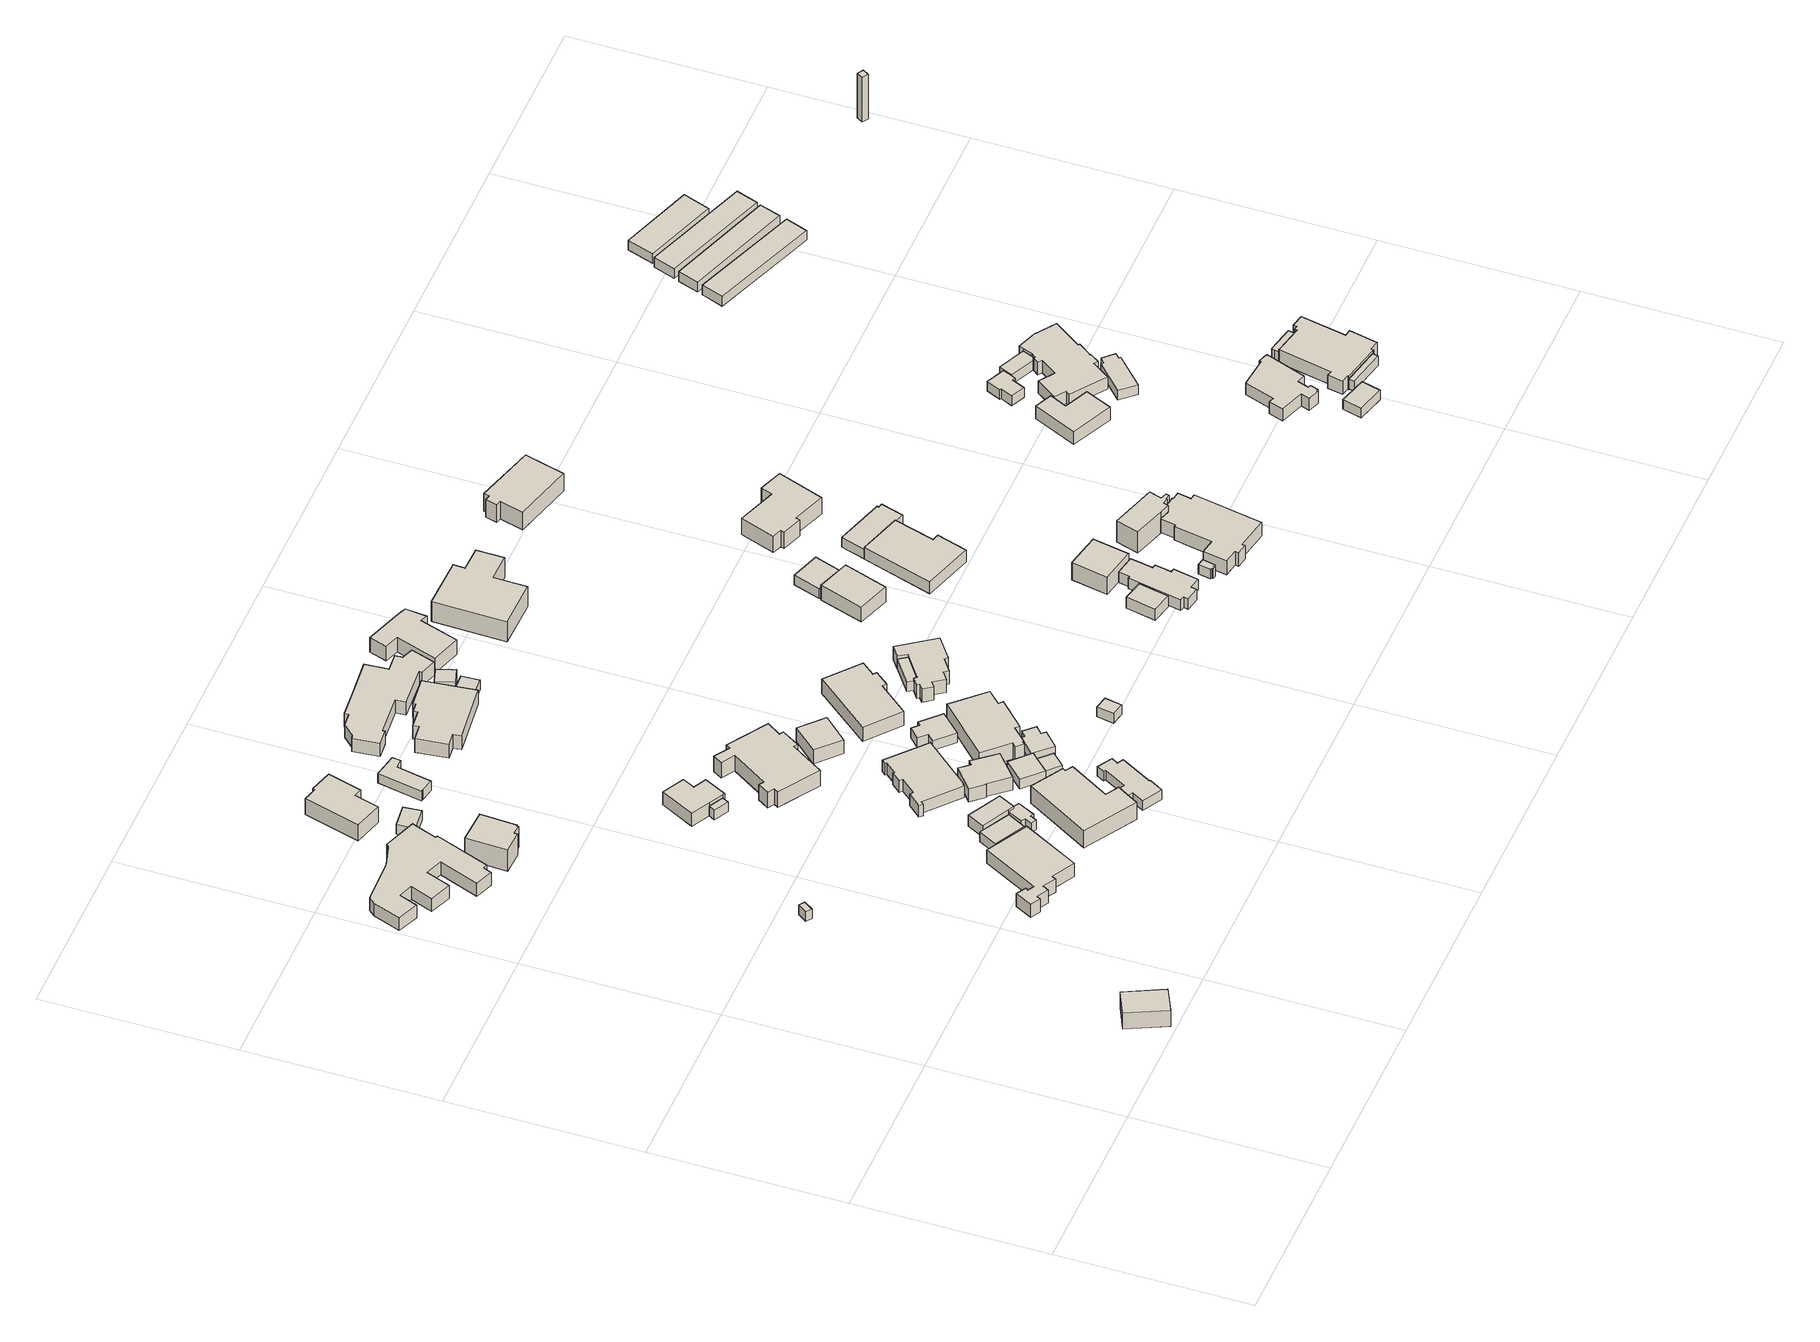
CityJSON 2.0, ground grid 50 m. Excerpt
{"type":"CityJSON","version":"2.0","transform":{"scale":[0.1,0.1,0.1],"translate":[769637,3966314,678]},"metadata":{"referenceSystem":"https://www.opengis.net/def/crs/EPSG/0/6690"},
"CityObjects":{
"building1":{"type":"Building","attributes":{"class":"3001","usage":"411","measuredHeight":6.1,"BuildingDetails.prefecture":"20","BuildingDetails.city":"20209","BuildingDetails.surveyYear":2018},"geometry":[{"type":"Solid","lod":"1","boundaries":[[[[0,1,2,3]],[[2,4,5,3]],[[1,6,4,2]],[[0,7,6,1]],[[3,5,7,0]],[[4,6,7,5]]]]}]},
"building2":{"type":"Building","attributes":{"class":"3001","usage":"451","measuredHeight":2.2,"BuildingDetails.prefecture":"20","BuildingDetails.city":"20209","BuildingDetails.surveyYear":2018},"geometry":[{"type":"Solid","lod":"1","boundaries":[[[[8,9,10,11]],[[10,12,13,11]],[[9,14,12,10]],[[8,15,14,9]],[[11,13,15,8]],[[12,14,15,13]]]]}]},
"building3":{"type":"Building","attributes":{"class":"3001","usage":"411","measuredHeight":6.4,"BuildingDetails.prefecture":"20","BuildingDetails.city":"20209","BuildingDetails.surveyYear":2018},"geometry":[{"type":"Solid","lod":"1","boundaries":[[[[16,17,18,19,20,21,22,23,24,25,26,27,28,29,30,31,32,33,34,35,36,37]],[[36,38,39,37]],[[35,40,38,36]],[[34,41,40,35]],[[33,42,41,34]],[[32,43,42,33]],[[31,44,43,32]],[[30,45,44,31]],[[29,46,45,30]],[[28,47,46,29]],[[27,48,47,28]],[[26,49,48,27]],[[25,50,49,26]],[[24,51,50,25]],[[23,52,51,24]],[[22,53,52,23]],[[21,54,53,22]],[[20,55,54,21]],[[19,56,55,20]],[[18,57,56,19]],[[17,58,57,18]],[[16,59,58,17]],[[37,39,59,16]],[[38,40,41,42,43,44,45,46,47,48,49,50,51,52,53,54,55,56,57,58,59,39]]]]}]},
"building4":{"type":"Building","attributes":{"class":"3001","usage":"411","measuredHeight":4.9,"BuildingDetails.prefecture":"20","BuildingDetails.city":"20209","BuildingDetails.surveyYear":2018},"geometry":[{"type":"Solid","lod":"1","boundaries":[[[[60,61,62,63,64,65,66,67,68,69,70,71,72,73]],[[72,74,75,73]],[[71,76,74,72]],[[70,77,76,71]],[[69,78,77,70]],[[68,79,78,69]],[[67,80,79,68]],[[66,81,80,67]],[[65,82,81,66]],[[64,83,82,65]],[[63,84,83,64]],[[62,85,84,63]],[[61,86,85,62]],[[60,87,86,61]],[[73,75,87,60]],[[74,76,77,78,79,80,81,82,83,84,85,86,87,75]]]]}]},
"building5":{"type":"Building","attributes":{"class":"3001","measuredHeight":7.7,"BuildingDetails.prefecture":"20","BuildingDetails.city":"20209","BuildingDetails.surveyYear":2018},"geometry":[{"type":"Solid","lod":"1","boundaries":[[[[88,89,90,91,92,93,94,95]],[[94,96,97,95]],[[93,98,96,94]],[[92,99,98,93]],[[91,100,99,92]],[[90,101,100,91]],[[89,102,101,90]],[[88,103,102,89]],[[95,97,103,88]],[[96,98,99,100,101,102,103,97]]]]}]},
"building6":{"type":"Building","attributes":{"class":"3001","usage":"411","measuredHeight":3.4,"BuildingDetails.prefecture":"20","BuildingDetails.city":"20209","BuildingDetails.surveyYear":2018},"geometry":[{"type":"Solid","lod":"1","boundaries":[[[[104,105,106,107,108,109]],[[108,110,111,109]],[[107,112,110,108]],[[106,113,112,107]],[[105,114,113,106]],[[104,115,114,105]],[[109,111,115,104]],[[110,112,113,114,115,111]]]]}]},
"building7":{"type":"Building","attributes":{"class":"3001","usage":"411","measuredHeight":6.9,"BuildingDetails.prefecture":"20","BuildingDetails.city":"20209","BuildingDetails.surveyYear":2018},"geometry":[{"type":"Solid","lod":"1","boundaries":[[[[116,117,118,119,120,121,122,123]],[[122,124,125,123]],[[121,126,124,122]],[[120,127,126,121]],[[119,128,127,120]],[[118,129,128,119]],[[117,130,129,118]],[[116,131,130,117]],[[123,125,131,116]],[[124,126,127,128,129,130,131,125]]]]}]},
"building8":{"type":"Building","attributes":{"class":"3001","usage":"411","measuredHeight":2.9,"BuildingDetails.prefecture":"20","BuildingDetails.city":"20209","BuildingDetails.surveyYear":2018},"geometry":[{"type":"Solid","lod":"1","boundaries":[[[[132,133,134,135]],[[134,136,137,135]],[[133,138,136,134]],[[132,139,138,133]],[[135,137,139,132]],[[136,138,139,137]]]]}]},
"building9":{"type":"Building","attributes":{"class":"3003","usage":"411","measuredHeight":3.4,"BuildingDetails.prefecture":"20","BuildingDetails.city":"20209","BuildingDetails.surveyYear":2018},"geometry":[{"type":"Solid","lod":"1","boundaries":[[[[140,141,142,143]],[[142,144,145,143]],[[141,146,144,142]],[[140,147,146,141]],[[143,145,147,140]],[[144,146,147,145]]]]}]},
"building10":{"type":"Building","attributes":{"class":"3001","usage":"411","measuredHeight":3.6,"BuildingDetails.prefecture":"20","BuildingDetails.city":"20209","BuildingDetails.surveyYear":2018},"geometry":[{"type":"Solid","lod":"1","boundaries":[[[[148,149,150,151,152,153]],[[152,154,155,153]],[[151,156,154,152]],[[150,157,156,151]],[[149,158,157,150]],[[148,159,158,149]],[[153,155,159,148]],[[154,156,157,158,159,155]]]]}]},
"building11":{"type":"Building","attributes":{"class":"3001","usage":"411","measuredHeight":2.7,"BuildingDetails.prefecture":"20","BuildingDetails.city":"20209","BuildingDetails.surveyYear":2018},"geometry":[{"type":"Solid","lod":"1","boundaries":[[[[160,161,162,163,164,165,166,149,148,153]],[[148,167,168,153]],[[149,169,167,148]],[[166,170,169,149]],[[165,171,170,166]],[[164,172,171,165]],[[163,173,172,164]],[[162,174,173,163]],[[161,175,174,162]],[[160,176,175,161]],[[153,168,176,160]],[[167,169,170,171,172,173,174,175,176,168]]]]}]},
"building12":{"type":"Building","attributes":{"class":"3001","usage":"411","measuredHeight":5.3,"BuildingDetails.prefecture":"20","BuildingDetails.city":"20209","BuildingDetails.surveyYear":2018},"geometry":[{"type":"Solid","lod":"1","boundaries":[[[[177,143,142,178,179,180,181,182]],[[181,183,184,182]],[[180,185,183,181]],[[179,186,185,180]],[[178,187,186,179]],[[142,188,187,178]],[[143,189,188,142]],[[177,190,189,143]],[[182,184,190,177]],[[183,185,186,187,188,189,190,184]]]]}]},
"building13":{"type":"Building","attributes":{"class":"3001","usage":"411","measuredHeight":7.9,"BuildingDetails.prefecture":"20","BuildingDetails.city":"20209","BuildingDetails.surveyYear":2018},"geometry":[{"type":"Solid","lod":"1","boundaries":[[[[191,192,193,194,195,196,197,198]],[[197,199,200,198]],[[196,201,199,197]],[[195,202,201,196]],[[194,203,202,195]],[[193,204,203,194]],[[192,205,204,193]],[[191,206,205,192]],[[198,200,206,191]],[[199,201,202,203,204,205,206,200]]]]}]},
"building14":{"type":"Building","attributes":{"class":"3001","measuredHeight":2.8,"BuildingDetails.prefecture":"20","BuildingDetails.city":"20209","BuildingDetails.surveyYear":2018},"geometry":[{"type":"Solid","lod":"1","boundaries":[[[[207,208,209,210,211,212,213,214]],[[213,215,216,214]],[[212,217,215,213]],[[211,218,217,212]],[[210,219,218,211]],[[209,220,219,210]],[[208,221,220,209]],[[207,222,221,208]],[[214,216,222,207]],[[215,217,218,219,220,221,222,216]]]]}]},
"building15":{"type":"Building","attributes":{"class":"3001","usage":"411","measuredHeight":4.9,"BuildingDetails.prefecture":"20","BuildingDetails.city":"20209","BuildingDetails.surveyYear":2018},"geometry":[{"type":"Solid","lod":"1","boundaries":[[[[223,224,225,226,227,228,229,230,231,232,233,234,235,236,237,238]],[[237,239,240,238]],[[236,241,239,237]],[[235,242,241,236]],[[234,243,242,235]],[[233,244,243,234]],[[232,245,244,233]],[[231,246,245,232]],[[230,247,246,231]],[[229,248,247,230]],[[228,249,248,229]],[[227,250,249,228]],[[226,251,250,227]],[[225,252,251,226]],[[224,253,252,225]],[[223,254,253,224]],[[238,240,254,223]],[[239,241,242,243,244,245,246,247,248,249,250,251,252,253,254,240]]]]}]},
"building16":{"type":"Building","attributes":{"class":"3001","usage":"411","measuredHeight":4.9,"BuildingDetails.prefecture":"20","BuildingDetails.city":"20209","BuildingDetails.surveyYear":2018},"geometry":[{"type":"Solid","lod":"1","boundaries":[[[[255,256,257,258,259,260,261,262]],[[261,263,264,262]],[[260,265,263,261]],[[259,266,265,260]],[[258,267,266,259]],[[257,268,267,258]],[[256,269,268,257]],[[255,270,269,256]],[[262,264,270,255]],[[263,265,266,267,268,269,270,264]]]]}]},
"building17":{"type":"Building","attributes":{"class":"3001","usage":"411","measuredHeight":3.1,"BuildingDetails.prefecture":"20","BuildingDetails.city":"20209","BuildingDetails.surveyYear":2018},"geometry":[{"type":"Solid","lod":"1","boundaries":[[[[271,272,273,274,275,276,277,278,279,280,281,282,283,284]],[[283,285,286,284]],[[282,287,285,283]],[[281,288,287,282]],[[280,289,288,281]],[[279,290,289,280]],[[278,291,290,279]],[[277,292,291,278]],[[276,293,292,277]],[[275,294,293,276]],[[274,295,294,275]],[[273,296,295,274]],[[272,297,296,273]],[[271,298,297,272]],[[284,286,298,271]],[[285,287,288,289,290,291,292,293,294,295,296,297,298,286]]]]}]},
"building18":{"type":"Building","attributes":{"class":"3001","usage":"411","measuredHeight":8.1,"BuildingDetails.prefecture":"20","BuildingDetails.city":"20209","BuildingDetails.surveyYear":2018},"geometry":[{"type":"Solid","lod":"1","boundaries":[[[[299,300,301,302,303,304,305,306,307,308,309,310,311,312,313,314]],[[313,315,316,314]],[[312,317,315,313]],[[311,318,317,312]],[[310,319,318,311]],[[309,320,319,310]],[[308,321,320,309]],[[307,322,321,308]],[[306,323,322,307]],[[305,324,323,306]],[[304,325,324,305]],[[303,326,325,304]],[[302,327,326,303]],[[301,328,327,302]],[[300,329,328,301]],[[299,330,329,300]],[[314,316,330,299]],[[315,317,318,319,320,321,322,323,324,325,326,327,328,329,330,316]]]]}]},
"building19":{"type":"Building","attributes":{"class":"3001","usage":"411","measuredHeight":3.4,"BuildingDetails.prefecture":"20","BuildingDetails.city":"20209","BuildingDetails.surveyYear":2018},"geometry":[{"type":"Solid","lod":"1","boundaries":[[[[331,332,333,334,335]],[[334,336,337,335]],[[333,338,336,334]],[[332,339,338,333]],[[331,340,339,332]],[[335,337,340,331]],[[336,338,339,340,337]]]]}]},
"building20":{"type":"Building","attributes":{"class":"3001","usage":"411","measuredHeight":2.4,"BuildingDetails.prefecture":"20","BuildingDetails.city":"20209","BuildingDetails.surveyYear":2018},"geometry":[{"type":"Solid","lod":"1","boundaries":[[[[335,341,342,331]],[[342,343,340,331]],[[341,344,343,342]],[[335,337,344,341]],[[331,340,337,335]],[[343,344,337,340]]]]}]},
"building21":{"type":"Building","attributes":{"class":"3001","usage":"411","measuredHeight":5.1,"BuildingDetails.prefecture":"20","BuildingDetails.city":"20209","BuildingDetails.surveyYear":2018},"geometry":[{"type":"Solid","lod":"1","boundaries":[[[[345,346,347,348]],[[347,349,350,348]],[[346,351,349,347]],[[345,352,351,346]],[[348,350,352,345]],[[349,351,352,350]]]]}]},
"building22":{"type":"Building","attributes":{"class":"3001","usage":"411","measuredHeight":7.7,"BuildingDetails.prefecture":"20","BuildingDetails.city":"20209","BuildingDetails.surveyYear":2018},"geometry":[{"type":"Solid","lod":"1","boundaries":[[[[353,354,355,356,357,358,359,360,361,362,363,364]],[[363,365,366,364]],[[362,367,365,363]],[[361,368,367,362]],[[360,369,368,361]],[[359,370,369,360]],[[358,371,370,359]],[[357,372,371,358]],[[356,373,372,357]],[[355,374,373,356]],[[354,375,374,355]],[[353,376,375,354]],[[364,366,376,353]],[[365,367,368,369,370,371,372,373,374,375,376,366]]]]}]},
"building23":{"type":"Building","attributes":{"class":"3001","usage":"411","measuredHeight":2.6,"BuildingDetails.prefecture":"20","BuildingDetails.city":"20209","BuildingDetails.surveyYear":2018},"geometry":[{"type":"Solid","lod":"1","boundaries":[[[[377,378,379,380,381,382,383,384]],[[383,385,386,384]],[[382,387,385,383]],[[381,388,387,382]],[[380,389,388,381]],[[379,390,389,380]],[[378,391,390,379]],[[377,392,391,378]],[[384,386,392,377]],[[385,387,388,389,390,391,392,386]]]]}]},
"building24":{"type":"Building","attributes":{"class":"3001","usage":"411","measuredHeight":7.4,"BuildingDetails.prefecture":"20","BuildingDetails.city":"20209","BuildingDetails.surveyYear":2018},"geometry":[{"type":"Solid","lod":"1","boundaries":[[[[393,394,395,396,397,398,399,400,401,402,403,404]],[[403,405,406,404]],[[402,407,405,403]],[[401,408,407,402]],[[400,409,408,401]],[[399,410,409,400]],[[398,411,410,399]],[[397,412,411,398]],[[396,413,412,397]],[[395,414,413,396]],[[394,415,414,395]],[[393,416,415,394]],[[404,406,416,393]],[[405,407,408,409,410,411,412,413,414,415,416,406]]]]}]},
"building25":{"type":"Building","attributes":{"class":"3001","usage":"411","measuredHeight":4.1,"BuildingDetails.prefecture":"20","BuildingDetails.city":"20209","BuildingDetails.surveyYear":2018},"geometry":[{"type":"Solid","lod":"1","boundaries":[[[[417,418,419,420,421,422,423,424]],[[423,425,426,424]],[[422,427,425,423]],[[421,428,427,422]],[[420,429,428,421]],[[419,430,429,420]],[[418,431,430,419]],[[417,432,431,418]],[[424,426,432,417]],[[425,427,428,429,430,431,432,426]]]]}]},
"building26":{"type":"Building","attributes":{"class":"3001","usage":"411","measuredHeight":6.2,"BuildingDetails.prefecture":"20","BuildingDetails.city":"20209","BuildingDetails.surveyYear":2018},"geometry":[{"type":"Solid","lod":"1","boundaries":[[[[433,434,435,436,437,438,439,440,441,442,443,444,445,446,447,448,449,450,451]],[[450,452,453,451]],[[449,454,452,450]],[[448,455,454,449]],[[447,456,455,448]],[[446,457,456,447]],[[445,458,457,446]],[[444,459,458,445]],[[443,460,459,444]],[[442,461,460,443]],[[441,462,461,442]],[[440,463,462,441]],[[439,464,463,440]],[[438,465,464,439]],[[437,466,465,438]],[[436,467,466,437]],[[435,468,467,436]],[[434,469,468,435]],[[433,470,469,434]],[[451,453,470,433]],[[452,454,455,456,457,458,459,460,461,462,463,464,465,466,467,468,469,470,453]]]]}]},
"building27":{"type":"Building","attributes":{"class":"3003","usage":"411","measuredHeight":2,"BuildingDetails.prefecture":"20","BuildingDetails.city":"20209","BuildingDetails.surveyYear":2018},"geometry":[{"type":"Solid","lod":"1","boundaries":[[[[471,472,473,474]],[[473,475,476,474]],[[472,477,475,473]],[[471,478,477,472]],[[474,476,478,471]],[[475,477,478,476]]]]}]},
"building28":{"type":"Building","attributes":{"class":"3001","usage":"411","measuredHeight":7.2,"BuildingDetails.prefecture":"20","BuildingDetails.city":"20209","BuildingDetails.surveyYear":2018},"geometry":[{"type":"Solid","lod":"1","boundaries":[[[[479,480,481,482,483,484,485,486]],[[485,487,488,486]],[[484,489,487,485]],[[483,490,489,484]],[[482,491,490,483]],[[481,492,491,482]],[[480,493,492,481]],[[479,494,493,480]],[[486,488,494,479]],[[487,489,490,491,492,493,494,488]]]]}]},
"building29":{"type":"Building","attributes":{"class":"3001","measuredHeight":2.4,"BuildingDetails.prefecture":"20","BuildingDetails.city":"20209","BuildingDetails.surveyYear":2018},"geometry":[{"type":"Solid","lod":"1","boundaries":[[[[495,496,497,498]],[[497,499,500,498]],[[496,501,499,497]],[[495,502,501,496]],[[498,500,502,495]],[[499,501,502,500]]]]}]},
"building30":{"type":"Building","attributes":{"class":"3003","usage":"411","measuredHeight":2,"BuildingDetails.prefecture":"20","BuildingDetails.city":"20209","BuildingDetails.surveyYear":2018},"geometry":[{"type":"Solid","lod":"1","boundaries":[[[[503,504,505,506]],[[505,507,508,506]],[[504,509,507,505]],[[503,510,509,504]],[[506,508,510,503]],[[507,509,510,508]]]]}]},
"building31":{"type":"Building","attributes":{"class":"3003","usage":"411","measuredHeight":3.4,"BuildingDetails.prefecture":"20","BuildingDetails.city":"20209","BuildingDetails.surveyYear":2018},"geometry":[{"type":"Solid","lod":"1","boundaries":[[[[511,512,513,514,515]],[[514,516,517,515]],[[513,518,516,514]],[[512,519,518,513]],[[511,520,519,512]],[[515,517,520,511]],[[516,518,519,520,517]]]]}]},
"building32":{"type":"Building","attributes":{"class":"3001","usage":"411","measuredHeight":5.6,"BuildingDetails.prefecture":"20","BuildingDetails.city":"20209","BuildingDetails.surveyYear":2018},"geometry":[{"type":"Solid","lod":"1","boundaries":[[[[521,522,523,524,525,526,527,528,529,530,531,532,533,534,535,536]],[[535,537,538,536]],[[534,539,537,535]],[[533,540,539,534]],[[532,541,540,533]],[[531,542,541,532]],[[530,543,542,531]],[[529,544,543,530]],[[528,545,544,529]],[[527,546,545,528]],[[526,547,546,527]],[[525,548,547,526]],[[524,549,548,525]],[[523,550,549,524]],[[522,551,550,523]],[[521,552,551,522]],[[536,538,552,521]],[[537,539,540,541,542,543,544,545,546,547,548,549,550,551,552,538]]]]}]},
"building33":{"type":"Building","attributes":{"class":"3001","usage":"411","measuredHeight":5.9,"BuildingDetails.prefecture":"20","BuildingDetails.city":"20209","BuildingDetails.surveyYear":2018},"geometry":[{"type":"Solid","lod":"1","boundaries":[[[[553,554,555,556,557,558,559,560,561,562]],[[561,563,564,562]],[[560,565,563,561]],[[559,566,565,560]],[[558,567,566,559]],[[557,568,567,558]],[[556,569,568,557]],[[555,570,569,556]],[[554,571,570,555]],[[553,572,571,554]],[[562,564,572,553]],[[563,565,566,567,568,569,570,571,572,564]]]]}]},
"building34":{"type":"Building","attributes":{"class":"3001","usage":"411","measuredHeight":9.1,"BuildingDetails.prefecture":"20","BuildingDetails.city":"20209","BuildingDetails.surveyYear":2018},"geometry":[{"type":"Solid","lod":"1","boundaries":[[[[573,574,575,576,577,578,579,580]],[[579,581,582,580]],[[578,583,581,579]],[[577,584,583,578]],[[576,585,584,577]],[[575,586,585,576]],[[574,587,586,575]],[[573,588,587,574]],[[580,582,588,573]],[[581,583,584,585,586,587,588,582]]]]}]},
"building35":{"type":"Building","attributes":{"class":"3001","usage":"411","measuredHeight":5.5,"BuildingDetails.prefecture":"20","BuildingDetails.city":"20209","BuildingDetails.surveyYear":2018},"geometry":[{"type":"Solid","lod":"1","boundaries":[[[[589,590,591,592]],[[591,593,594,592]],[[590,595,593,591]],[[589,596,595,590]],[[592,594,596,589]],[[593,595,596,594]]]]}]},
"building36":{"type":"Building","attributes":{"class":"3001","measuredHeight":3.8,"BuildingDetails.prefecture":"20","BuildingDetails.city":"20209","BuildingDetails.surveyYear":2018},"geometry":[{"type":"Solid","lod":"1","boundaries":[[[[597,598,599,600]],[[599,601,602,600]],[[598,603,601,599]],[[597,604,603,598]],[[600,602,604,597]],[[601,603,604,602]]]]}]},
"building37":{"type":"Building","attributes":{"class":"3003","usage":"411","measuredHeight":3.4,"BuildingDetails.prefecture":"20","BuildingDetails.city":"20209","BuildingDetails.surveyYear":2018},"geometry":[{"type":"Solid","lod":"1","boundaries":[[[[605,606,607,608]],[[607,609,610,608]],[[606,611,609,607]],[[605,612,611,606]],[[608,610,612,605]],[[609,611,612,610]]]]}]},
"building38":{"type":"Building","attributes":{"class":"3001","usage":"411","measuredHeight":4,"BuildingDetails.prefecture":"20","BuildingDetails.city":"20209","BuildingDetails.surveyYear":2018},"geometry":[{"type":"Solid","lod":"1","boundaries":[[[[613,614,615,616,617,618,619,620,621,622,623,624,625,626]],[[625,627,628,626]],[[624,629,627,625]],[[623,630,629,624]],[[622,631,630,623]],[[621,632,631,622]],[[620,633,632,621]],[[619,634,633,620]],[[618,635,634,619]],[[617,636,635,618]],[[616,637,636,617]],[[615,638,637,616]],[[614,639,638,615]],[[613,640,639,614]],[[626,628,640,613]],[[627,629,630,631,632,633,634,635,636,637,638,639,640,628]]]]}]},
"building39":{"type":"Building","attributes":{"class":"3001","measuredHeight":6,"BuildingDetails.prefecture":"20","BuildingDetails.city":"20209","BuildingDetails.surveyYear":2018},"geometry":[{"type":"Solid","lod":"1","boundaries":[[[[641,642,643,644]],[[643,645,646,644]],[[642,647,645,643]],[[641,648,647,642]],[[644,646,648,641]],[[645,647,648,646]]]]}]},
"building40":{"type":"Building","attributes":{"class":"3001","usage":"411","measuredHeight":2.6,"BuildingDetails.prefecture":"20","BuildingDetails.city":"20209","BuildingDetails.surveyYear":2018},"geometry":[{"type":"Solid","lod":"1","boundaries":[[[[649,650,651,652,653,654,655,656]],[[655,657,658,656]],[[654,659,657,655]],[[653,660,659,654]],[[652,661,660,653]],[[651,662,661,652]],[[650,663,662,651]],[[649,664,663,650]],[[656,658,664,649]],[[657,659,660,661,662,663,664,658]]]]}]},
"building41":{"type":"Building","attributes":{"class":"3001","usage":"411","measuredHeight":4.5,"BuildingDetails.prefecture":"20","BuildingDetails.city":"20209","BuildingDetails.surveyYear":2018},"geometry":[{"type":"Solid","lod":"1","boundaries":[[[[665,666,667,668,669,670]],[[669,671,672,670]],[[668,673,671,669]],[[667,674,673,668]],[[666,675,674,667]],[[665,676,675,666]],[[670,672,676,665]],[[671,673,674,675,676,672]]]]}]},
"building42":{"type":"Building","attributes":{"class":"3003","usage":"411","measuredHeight":3.2,"BuildingDetails.prefecture":"20","BuildingDetails.city":"20209","BuildingDetails.surveyYear":2018},"geometry":[{"type":"Solid","lod":"1","boundaries":[[[[677,678,679,680,681,682,683]],[[682,684,685,683]],[[681,686,684,682]],[[680,687,686,681]],[[679,688,687,680]],[[678,689,688,679]],[[677,690,689,678]],[[683,685,690,677]],[[684,686,687,688,689,690,685]]]]}]},
"building43":{"type":"Building","attributes":{"class":"3001","usage":"411","measuredHeight":7.6,"BuildingDetails.prefecture":"20","BuildingDetails.city":"20209","BuildingDetails.surveyYear":2018},"geometry":[{"type":"Solid","lod":"1","boundaries":[[[[691,692,693,694,695,696,697,698,699,700]],[[699,701,702,700]],[[698,703,701,699]],[[697,704,703,698]],[[696,705,704,697]],[[695,706,705,696]],[[694,707,706,695]],[[693,708,707,694]],[[692,709,708,693]],[[691,710,709,692]],[[700,702,710,691]],[[701,703,704,705,706,707,708,709,710,702]]]]}]},
"building44":{"type":"Building","attributes":{"class":"3001","usage":"411","measuredHeight":5.6,"BuildingDetails.prefecture":"20","BuildingDetails.city":"20209","BuildingDetails.surveyYear":2018},"geometry":[{"type":"Solid","lod":"1","boundaries":[[[[711,712,713,714,715,716,717,718,719,720,721,722,723,724,725,726,727,728,729,730,731]],[[730,732,733,731]],[[729,734,732,730]],[[728,735,734,729]],[[727,736,735,728]],[[726,737,736,727]],[[725,738,737,726]],[[724,739,738,725]],[[723,740,739,724]],[[722,741,740,723]],[[721,742,741,722]],[[720,743,742,721]],[[719,744,743,720]],[[718,745,744,719]],[[717,746,745,718]],[[716,747,746,717]],[[715,748,747,716]],[[714,749,748,715]],[[713,750,749,714]],[[712,751,750,713]],[[711,752,751,712]],[[731,733,752,711]],[[732,734,735,736,737,738,739,740,741,742,743,744,745,746,747,748,749,750,751,752,733]]]]}]},
"building45":{"type":"Building","attributes":{"class":"3001","usage":"411","measuredHeight":7.2,"BuildingDetails.prefecture":"20","BuildingDetails.city":"20209","BuildingDetails.surveyYear":2018},"geometry":[{"type":"Solid","lod":"1","boundaries":[[[[753,754,755,756,757,758,759,760,761,762,763]],[[762,764,765,763]],[[761,766,764,762]],[[760,767,766,761]],[[759,768,767,760]],[[758,769,768,759]],[[757,770,769,758]],[[756,771,770,757]],[[755,772,771,756]],[[754,773,772,755]],[[753,774,773,754]],[[763,765,774,753]],[[764,766,767,768,769,770,771,772,773,774,765]]]]}]},
"building46":{"type":"Building","attributes":{"土砂災害警戒区域.区域区分":"2","土砂災害警戒区域.現象区分":"1","class":"3001","usage":"451","measuredHeight":11.7,"BuildingDetails.prefecture":"20","BuildingDetails.city":"20209","BuildingDetails.surveyYear":2018},"geometry":[{"type":"Solid","lod":"1","boundaries":[[[[775,776,777,778,779,780,781,782]],[[781,783,784,782]],[[780,785,783,781]],[[779,786,785,780]],[[778,787,786,779]],[[777,788,787,778]],[[776,789,788,777]],[[775,790,789,776]],[[782,784,790,775]],[[783,785,786,787,788,789,790,784]]]]}]},
"building47":{"type":"Building","attributes":{"class":"3001","usage":"411","measuredHeight":5.5,"BuildingDetails.prefecture":"20","BuildingDetails.city":"20209","BuildingDetails.surveyYear":2018},"geometry":[{"type":"Solid","lod":"1","boundaries":[[[[791,792,793,794,795,796]],[[795,797,798,796]],[[794,799,797,795]],[[793,800,799,794]],[[792,801,800,793]],[[791,802,801,792]],[[796,798,802,791]],[[797,799,800,801,802,798]]]]}]},
"building48":{"type":"Building","attributes":{"class":"3001","usage":"411","measuredHeight":3.5,"BuildingDetails.prefecture":"20","BuildingDetails.city":"20209","BuildingDetails.surveyYear":2018},"geometry":[{"type":"Solid","lod":"1","boundaries":[[[[803,804,805,806,807,808,809,810,811]],[[810,812,813,811]],[[809,814,812,810]],[[808,815,814,809]],[[807,816,815,808]],[[806,817,816,807]],[[805,818,817,806]],[[804,819,818,805]],[[803,820,819,804]],[[811,813,820,803]],[[812,814,815,816,817,818,819,820,813]]]]}]},
"building49":{"type":"Building","attributes":{"class":"3001","usage":"411","measuredHeight":3,"BuildingDetails.prefecture":"20","BuildingDetails.city":"20209","BuildingDetails.surveyYear":2018},"geometry":[{"type":"Solid","lod":"1","boundaries":[[[[821,822,823,824]],[[823,825,826,824]],[[822,827,825,823]],[[821,828,827,822]],[[824,826,828,821]],[[825,827,828,826]]]]}]},
"building50":{"type":"Building","attributes":{"class":"3001","usage":"411","measuredHeight":5.7,"BuildingDetails.prefecture":"20","BuildingDetails.city":"20209","BuildingDetails.surveyYear":2018},"geometry":[{"type":"Solid","lod":"1","boundaries":[[[[829,830,831,832,833,834,835,836,837,838,839,840,841,842,843,844,845,846]],[[845,847,848,846]],[[844,849,847,845]],[[843,850,849,844]],[[842,851,850,843]],[[841,852,851,842]],[[840,853,852,841]],[[839,854,853,840]],[[838,855,854,839]],[[837,856,855,838]],[[836,857,856,837]],[[835,858,857,836]],[[834,859,858,835]],[[833,860,859,834]],[[832,861,860,833]],[[831,862,861,832]],[[830,863,862,831]],[[829,864,863,830]],[[846,848,864,829]],[[847,849,850,851,852,853,854,855,856,857,858,859,860,861,862,863,864,848]]]]}]},
"building51":{"type":"Building","attributes":{"class":"3001","usage":"411","measuredHeight":2.9,"BuildingDetails.prefecture":"20","BuildingDetails.city":"20209","BuildingDetails.surveyYear":2018},"geometry":[{"type":"Solid","lod":"1","boundaries":[[[[865,866,867,868,869,870,871,872]],[[871,873,874,872]],[[870,875,873,871]],[[869,876,875,870]],[[868,877,876,869]],[[867,878,877,868]],[[866,879,878,867]],[[865,880,879,866]],[[872,874,880,865]],[[873,875,876,877,878,879,880,874]]]]}]},
"building52":{"type":"Building","attributes":{"class":"3001","usage":"411","measuredHeight":2.7,"BuildingDetails.prefecture":"20","BuildingDetails.city":"20209","BuildingDetails.surveyYear":2018},"geometry":[{"type":"Solid","lod":"1","boundaries":[[[[881,882,883,884,885,886]],[[885,887,888,886]],[[884,889,887,885]],[[883,890,889,884]],[[882,891,890,883]],[[881,892,891,882]],[[886,888,892,881]],[[887,889,890,891,892,888]]]]}]},
"building53":{"type":"Building","attributes":{"class":"3001","usage":"411","measuredHeight":5,"BuildingDetails.prefecture":"20","BuildingDetails.city":"20209","BuildingDetails.surveyYear":2018},"geometry":[{"type":"Solid","lod":"1","boundaries":[[[[881,886,893,894,895,896,897,898,899,900,901,902,903,904,905,906,907,908,909,910,911,882]],[[911,912,913,882]],[[910,914,912,911]],[[909,915,914,910]],[[908,916,915,909]],[[907,917,916,908]],[[906,918,917,907]],[[905,919,918,906]],[[904,920,919,905]],[[903,921,920,904]],[[902,922,921,903]],[[901,923,922,902]],[[900,924,923,901]],[[899,925,924,900]],[[898,926,925,899]],[[897,927,926,898]],[[896,928,927,897]],[[895,929,928,896]],[[894,930,929,895]],[[893,931,930,894]],[[886,932,931,893]],[[881,933,932,886]],[[882,913,933,881]],[[912,914,915,916,917,918,919,920,921,922,923,924,925,926,927,928,929,930,931,932,933,913]]]]}]},
"building54":{"type":"Building","attributes":{"class":"3003","usage":"411","measuredHeight":2.4,"BuildingDetails.prefecture":"20","BuildingDetails.city":"20209","BuildingDetails.surveyYear":2018},"geometry":[{"type":"Solid","lod":"1","boundaries":[[[[934,935,936,937]],[[936,938,939,937]],[[935,940,938,936]],[[934,941,940,935]],[[937,939,941,934]],[[938,940,941,939]]]]}]},
"building55":{"type":"Building","attributes":{"class":"3001","usage":"411","measuredHeight":5.5,"BuildingDetails.prefecture":"20","BuildingDetails.city":"20209","BuildingDetails.surveyYear":2018},"geometry":[{"type":"Solid","lod":"1","boundaries":[[[[942,943,944,945,946,947,948,949,950,951,952,953,954,955,956,957,958,959]],[[958,960,961,959]],[[957,962,960,958]],[[956,963,962,957]],[[955,964,963,956]],[[954,965,964,955]],[[953,966,965,954]],[[952,967,966,953]],[[951,968,967,952]],[[950,969,968,951]],[[949,970,969,950]],[[948,971,970,949]],[[947,972,971,948]],[[946,973,972,947]],[[945,974,973,946]],[[944,975,974,945]],[[943,976,975,944]],[[942,977,976,943]],[[959,961,977,942]],[[960,962,963,964,965,966,967,968,969,970,971,972,973,974,975,976,977,961]]]]}]},
"building56":{"type":"Building","attributes":{"class":"3003","usage":"411","measuredHeight":3.4,"BuildingDetails.prefecture":"20","BuildingDetails.city":"20209","BuildingDetails.surveyYear":2018},"geometry":[{"type":"Solid","lod":"1","boundaries":[[[[978,979,980,981,982,983,984]],[[983,985,986,984]],[[982,987,985,983]],[[981,988,987,982]],[[980,989,988,981]],[[979,990,989,980]],[[978,991,990,979]],[[984,986,991,978]],[[985,987,988,989,990,991,986]]]]}]},
"building57":{"type":"Building","attributes":{"class":"3003","usage":"451","measuredHeight":2.8,"BuildingDetails.prefecture":"20","BuildingDetails.city":"20209","BuildingDetails.surveyYear":2018},"geometry":[{"type":"Solid","lod":"1","boundaries":[[[[992,993,994,995]],[[994,996,997,995]],[[993,998,996,994]],[[992,999,998,993]],[[995,997,999,992]],[[996,998,999,997]]]]}]},
"building58":{"type":"Building","attributes":{"class":"3003","usage":"451","measuredHeight":3.6,"BuildingDetails.prefecture":"20","BuildingDetails.city":"20209","BuildingDetails.surveyYear":2018},"geometry":[{"type":"Solid","lod":"1","boundaries":[[[[1000,1001,1002,1003]],[[1002,1004,1005,1003]],[[1001,1006,1004,1002]],[[1000,1007,1006,1001]],[[1003,1005,1007,1000]],[[1004,1006,1007,1005]]]]}]},
"building59":{"type":"Building","attributes":{"class":"3003","usage":"451","measuredHeight":3.2,"BuildingDetails.prefecture":"20","BuildingDetails.city":"20209","BuildingDetails.surveyYear":2018},"geometry":[{"type":"Solid","lod":"1","boundaries":[[[[1008,1009,1010,1011]],[[1010,1012,1013,1011]],[[1009,1014,1012,1010]],[[1008,1015,1014,1009]],[[1011,1013,1015,1008]],[[1012,1014,1015,1013]]]]}]},
"building60":{"type":"Building","attributes":{"class":"3003","usage":"451","measuredHeight":3.9,"BuildingDetails.prefecture":"20","BuildingDetails.city":"20209","BuildingDetails.surveyYear":2018},"geometry":[{"type":"Solid","lod":"1","boundaries":[[[[1016,1017,1018,1019]],[[1018,1020,1021,1019]],[[1017,1022,1020,1018]],[[1016,1023,1022,1017]],[[1019,1021,1023,1016]],[[1020,1022,1023,1021]]]]}]},
"building61":{"type":"Building","attributes":{"class":"3001","measuredHeight":15.9,"BuildingDetails.prefecture":"20","BuildingDetails.city":"20209","BuildingDetails.surveyYear":2018},"geometry":[{"type":"Solid","lod":"1","boundaries":[[[[1024,1025,1026,1027]],[[1026,1028,1029,1027]],[[1025,1030,1028,1026]],[[1024,1031,1030,1025]],[[1027,1029,1031,1024]],[[1028,1030,1031,1029]]]]}]}
},
"vertices":[
[306,8,22],[259,108,22],[325,139,22],[372,39,22],[325,139,72],[372,39,72],[259,108,72],[306,8,72],
[380,918,4],[366,928,4],[383,952,4],[397,942,4],[383,952,34],[397,942,34],[366,928,34],[380,918,34],
[321,1879,5],[317,1870,5],[296,1813,5],[302,1811,5],[248,1669,5],[237,1673,5],[228,1651,5],[181,1669,5],[221,1773,5],[177,1790,5],[153,1726,5],[96,1748,5],[119,1807,5],[82,1821,5],[64,1774,5],[9,1796,5],[36,1867,5],[49,1884,5],[170,1888,5],[231,1905,5],[234,1911,5],[315,1881,5],[234,1911,45],[315,1881,45],[231,1905,45],[170,1888,45],[49,1884,45],[36,1867,45],[9,1796,45],[64,1774,45],[82,1821,45],[119,1807,45],[96,1748,45],[153,1726,45],[177,1790,45],[221,1773,45],[181,1669,45],[228,1651,45],[237,1673,45],[248,1669,45],[302,1811,45],[296,1813,45],[317,1870,45],[321,1879,45],
[719,398,11],[659,431,11],[653,420,11],[621,438,11],[612,423,11],[583,439,11],[577,429,11],[552,443,11],[576,488,11],[600,474,11],[596,467,11],[612,458,11],[691,604,11],[799,545,11],[691,604,52],[799,545,52],[612,458,52],[596,467,52],[600,474,52],[576,488,52],[552,443,52],[577,429,52],[583,439,52],[612,423,52],[621,438,52],[653,420,52],[659,431,52],[719,398,52],
[381,1736,3],[376,1642,3],[373,1642,3],[373,1637,3],[348,1639,3],[348,1630,3],[288,1633,3],[293,1740,3],[288,1633,69],[293,1740,69],[348,1630,69],[348,1639,69],[373,1637,69],[373,1642,69],[376,1642,69],[381,1736,69],
[321,1879,8],[315,1881,8],[312,1916,8],[373,1923,8],[378,1876,8],[317,1870,8],[378,1876,38],[317,1870,38],[373,1923,38],[312,1916,38],[315,1881,38],[321,1879,38],
[337,2126,9],[339,2132,9],[399,2114,9],[373,2026,9],[352,2032,9],[334,1968,9],[259,1990,9],[301,2136,9],[259,1990,58],[301,2136,58],[334,1968,58],[352,2032,58],[373,2026,58],[399,2114,58],[339,2132,58],[337,2126,58],
[805,553,13],[726,596,13],[752,644,13],[831,601,13],[752,644,43],[831,601,43],[726,596,43],[805,553,43],
[654,1226,5],[616,1246,5],[625,1262,5],[662,1243,5],[625,1262,35],[662,1243,35],[616,1246,35],[654,1226,35],
[854,597,15],[839,605,15],[767,642,15],[790,686,15],[877,641,15],[857,601,15],[877,641,49],[857,601,49],[790,686,49],[767,642,49],[839,605,49],[854,597,49],
[873,592,15],[850,547,15],[842,551,15],[833,535,15],[819,542,15],[828,560,15],[818,566,15],[854,597,45],[857,601,45],[839,605,45],[818,566,45],[828,560,45],[819,542,45],[833,535,45],[842,551,45],[850,547,45],[873,592,45],
[668,1240,5],[577,1287,5],[623,1376,5],[680,1346,5],[664,1314,5],[697,1297,5],[664,1314,45],[697,1297,45],[680,1346,45],[623,1376,45],[577,1287,45],[625,1262,45],[662,1243,45],[668,1240,45],
[948,330,14],[814,410,14],[915,579,14],[997,530,14],[993,523,14],[1011,511,14],[949,407,14],[982,387,14],[949,407,67],[982,387,67],[1011,511,67],[993,523,67],[997,530,67],[915,579,67],[814,410,67],[948,330,67],
[520,1982,9],[496,1982,9],[478,1892,9],[442,1899,9],[437,1900,9],[460,2016,9],[470,2014,9],[522,2004,9],[470,2014,39],[522,2004,39],[460,2016,39],[437,1900,39],[442,1899,39],[478,1892,39],[496,1982,39],[520,1982,39],
[992,854,13],[887,733,13],[885,734,13],[881,729,13],[795,803,13],[789,796,13],[781,804,13],[811,838,13],[818,832,13],[851,870,13],[844,876,13],[864,899,13],[868,896,13],[892,924,13],[889,927,13],[897,937,13],[889,927,49],[897,937,49],[892,924,49],[868,896,49],[864,899,49],[844,876,49],[851,870,49],[818,832,49],[811,838,49],[781,804,49],[789,796,49],[795,803,49],[881,729,49],[885,734,49],[887,733,49],[992,854,49],
[949,737,14],[960,746,14],[1008,689,14],[942,633,14],[899,683,14],[897,681,14],[869,714,14],[928,763,14],[869,714,54],[928,763,54],[897,681,54],[899,683,54],[942,633,54],[1008,689,54],[960,746,54],[949,737,54],
[1047,335,17],[1049,333,17],[1029,298,17],[978,326,17],[995,357,17],[982,364,17],[998,393,17],[1013,385,17],[1046,443,17],[1041,446,17],[1051,465,17],[1089,443,17],[1079,426,17],[1094,417,17],[1079,426,47],[1094,417,47],[1089,443,47],[1051,465,47],[1041,446,47],[1046,443,47],[1013,385,47],[998,393,47],[982,364,47],[995,357,47],[978,326,47],[1029,298,47],[1049,333,47],[1047,335,47],
[809,1280,5],[816,1291,5],[918,1226,5],[894,1189,5],[904,1183,5],[875,1137,5],[866,1143,5],[810,1057,5],[707,1124,5],[714,1135,5],[697,1145,5],[716,1174,5],[728,1166,5],[789,1260,5],[755,1281,5],[770,1305,5],[755,1281,53],[770,1305,53],[789,1260,53],[728,1166,53],[716,1174,53],[697,1145,53],[714,1135,53],[707,1124,53],[810,1057,53],[866,1143,53],[875,1137,53],[904,1183,53],[894,1189,53],[918,1226,53],[816,1291,53],[809,1280,53],
[996,572,17],[948,618,17],[995,666,17],[1043,620,17],[1028,605,17],[1043,620,47],[1028,605,47],[995,666,47],[948,618,47],[996,572,47],
[1059,575,17],[1027,542,17],[1027,542,47],[1059,575,47],
[927,1043,10],[869,1097,10],[927,1160,10],[985,1106,10],[927,1160,53],[985,1106,53],[869,1097,53],[927,1043,53],
[789,1891,13],[629,1873,13],[626,1894,13],[592,1890,13],[583,1971,13],[625,1976,13],[624,1991,13],[671,1996,13],[670,2007,13],[695,2010,13],[694,2017,13],[774,2026,13],[694,2017,56],[774,2026,56],[695,2010,56],[670,2007,56],[671,1996,56],[624,1991,56],[625,1976,56],[583,1971,56],[592,1890,56],[626,1894,56],[629,1873,56],[789,1891,56],
[1131,644,16],[1113,627,16],[1122,617,16],[1083,580,16],[1041,624,16],[1085,665,16],[1091,658,16],[1105,671,16],[1091,658,46],[1105,671,46],[1085,665,46],[1041,624,46],[1083,580,46],[1122,617,46],[1113,627,46],[1131,644,46],
[1099,674,15],[1090,683,15],[1054,647,15],[1052,649,15],[1046,643,15],[1030,659,15],[1040,669,15],[981,730,15],[1111,858,15],[1187,780,15],[1155,748,15],[1165,739,15],[1155,748,65],[1165,739,65],[1187,780,65],[1111,858,65],[981,730,65],[1040,669,65],[1030,659,65],[1046,643,65],[1052,649,65],[1054,647,65],[1090,683,65],[1099,674,65],
[1045,900,13],[1053,908,13],[1101,861,13],[1050,809,13],[1005,853,13],[1022,871,13],[1002,890,13],[1028,916,13],[1002,890,43],[1028,916,43],[1022,871,43],[1005,853,43],[1050,809,43],[1101,861,43],[1053,908,43],[1045,900,43],
[787,2110,13],[834,2114,13],[836,2094,13],[866,2083,13],[845,2020,13],[803,2034,13],[803,2042,13],[695,2033,13],[693,2060,13],[585,2050,13],[585,2045,13],[542,2041,13],[535,2108,13],[547,2111,13],[574,2140,13],[610,2143,13],[609,2154,13],[687,2161,13],[782,2170,13],[687,2161,54],[782,2170,54],[609,2154,54],[610,2143,54],[574,2140,54],[547,2111,54],[535,2108,54],[542,2041,54],[585,2045,54],[585,2050,54],[693,2060,54],[695,2033,54],[803,2042,54],[803,2034,54],[845,2020,54],[866,2083,54],[836,2094,54],[834,2114,54],[787,2110,54],
[797,1902,12],[795,1949,12],[835,1951,12],[837,1904,12],[835,1951,42],[837,1904,42],[795,1949,42],[797,1902,42],
[1136,1015,11],[1127,1023,11],[1063,946,11],[979,1016,11],[1100,1162,11],[1185,1091,11],[1157,1057,11],[1165,1050,11],[1157,1057,56],[1165,1050,56],[1185,1091,56],[1100,1162,56],[979,1016,56],[1063,946,56],[1127,1023,56],[1136,1015,56],
[1266,485,19],[1231,492,19],[1239,536,19],[1274,529,19],[1239,536,49],[1274,529,49],[1231,492,49],[1266,485,49],
[810,1954,13],[795,2002,13],[835,2014,13],[850,1967,13],[835,2014,43],[850,1967,43],[795,2002,43],[810,1954,43],
[1189,959,11],[1184,966,11],[1174,980,11],[1240,1028,11],[1255,1006,11],[1240,1028,41],[1255,1006,41],[1174,980,41],[1184,966,41],[1189,959,41],
[1333,957,9],[1275,915,9],[1269,923,9],[1234,898,9],[1226,909,9],[1205,894,9],[1185,922,9],[1171,912,9],[1154,936,9],[1167,945,9],[1163,951,9],[1184,966,9],[1189,959,9],[1255,1006,9],[1240,1028,9],[1268,1048,9],[1240,1028,50],[1268,1048,50],[1255,1006,50],[1189,959,50],[1184,966,50],[1163,951,50],[1167,945,50],[1154,936,50],[1171,912,50],[1185,922,50],[1205,894,50],[1226,909,50],[1234,898,50],[1269,923,50],[1275,915,50],[1333,957,50],
[979,2088,15],[960,2095,15],[927,1995,15],[851,2020,15],[887,2127,15],[850,2140,15],[865,2186,15],[973,2149,15],[973,2148,15],[985,2144,15],[973,2148,61],[985,2144,61],[973,2149,61],[865,2186,61],[850,2140,61],[887,2127,61],[851,2020,61],[927,1995,61],[960,2095,61],[979,2088,61],
[1210,1982,17],[1138,1984,17],[1136,1898,17],[1006,1901,17],[1011,2089,17],[1146,2086,17],[1145,2056,17],[1211,2054,17],[1145,2056,79],[1211,2054,79],[1146,2086,79],[1011,2089,79],[1006,1901,79],[1136,1898,79],[1138,1984,79],[1210,1982,79],
[1438,1129,17],[1354,1158,17],[1392,1272,17],[1477,1243,17],[1392,1272,63],[1477,1243,63],[1354,1158,63],[1438,1129,63],
[1645,511,21],[1591,523,21],[1607,601,21],[1661,588,21],[1607,601,55],[1661,588,55],[1591,523,55],[1645,511,55],
[1469,1252,18],[1394,1277,18],[1418,1347,18],[1493,1322,18],[1418,1347,48],[1493,1322,48],[1394,1277,48],[1469,1252,48],
[1723,578,22],[1733,576,22],[1725,533,22],[1735,531,22],[1722,466,22],[1692,472,22],[1689,457,22],[1652,464,22],[1654,476,22],[1642,479,22],[1670,619,22],[1676,618,22],[1682,647,22],[1734,637,22],[1682,647,55],[1734,637,55],[1676,618,55],[1670,619,55],[1642,479,55],[1654,476,55],[1652,464,55],[1689,457,55],[1692,472,55],[1722,466,55],[1735,531,55],[1725,533,55],[1733,576,55],[1723,578,55],
[1732,641,17],[1639,659,17],[1658,753,17],[1750,735,17],[1658,753,71],[1750,735,71],[1639,659,71],[1732,641,71],
[1784,447,23],[1778,448,23],[1777,445,23],[1770,447,23],[1770,450,23],[1766,451,23],[1772,484,23],[1791,480,23],[1772,484,53],[1791,480,53],[1766,451,53],[1770,450,53],[1770,447,53],[1777,445,53],[1778,448,53],[1784,447,53],
[1631,1003,16],[1500,1044,16],[1558,1227,16],[1670,1192,16],[1638,1087,16],[1656,1082,16],[1638,1087,53],[1656,1082,53],[1670,1192,53],[1558,1227,53],[1500,1044,53],[1631,1003,53],
[1698,1184,17],[1670,1192,17],[1558,1227,17],[1577,1290,17],[1706,1250,17],[1704,1246,17],[1716,1243,17],[1704,1246,47],[1716,1243,47],[1706,1250,47],[1577,1290,47],[1558,1227,47],[1670,1192,47],[1698,1184,47],
[1636,1483,20],[1647,1513,20],[1708,1491,20],[1664,1371,20],[1579,1402,20],[1576,1392,20],[1523,1411,20],[1526,1421,20],[1502,1430,20],[1534,1520,20],[1502,1430,71],[1534,1520,71],[1526,1421,71],[1523,1411,71],[1576,1392,71],[1579,1402,71],[1664,1371,71],[1708,1491,71],[1647,1513,71],[1636,1483,71],
[1952,615,21],[1952,612,21],[1972,609,21],[1965,574,21],[1980,571,21],[1946,393,21],[1860,409,21],[1859,401,21],[1830,406,21],[1832,416,21],[1794,423,21],[1805,485,21],[1844,478,21],[1863,577,21],[1869,576,21],[1876,616,21],[1904,607,21],[1909,620,21],[1923,617,21],[1924,620,21],[1937,617,21],[1924,620,64],[1937,617,64],[1923,617,64],[1909,620,64],[1904,607,64],[1876,616,64],[1869,576,64],[1863,577,64],[1844,478,64],[1805,485,64],[1794,423,64],[1832,416,64],[1830,406,64],[1859,401,64],[1860,409,64],[1946,393,64],[1980,571,64],[1965,574,64],[1972,609,64],[1952,612,64],[1952,615,64],
[1924,620,18],[1923,617,18],[1909,620,18],[1904,607,18],[1876,616,18],[1795,642,18],[1814,701,18],[1933,664,18],[1923,632,18],[1940,626,18],[1937,617,18],[1940,626,84],[1937,617,84],[1923,632,84],[1933,664,84],[1814,701,84],[1795,642,84],[1876,616,84],[1904,607,84],[1909,620,84],[1923,617,84],[1924,620,84],
[1559,2061,20],[1530,1956,20],[1373,1999,20],[1390,2060,20],[1376,2064,20],[1384,2094,20],[1398,2090,20],[1402,2105,20],[1398,2090,75],[1402,2105,75],[1384,2094,75],[1376,2064,75],[1390,2060,75],[1373,1999,75],[1530,1956,75],[1559,2061,75],
[2192,857,24],[2084,907,24],[2136,1020,24],[2181,999,24],[2160,955,24],[2223,926,24],[2160,955,64],[2223,926,64],[2181,999,64],[2136,1020,64],[2084,907,64],[2192,857,64],
[2223,1111,25],[2217,1100,25],[2209,1103,25],[2194,1070,25],[2157,1087,25],[2171,1118,25],[2168,1120,25],[2185,1157,25],[2233,1135,25],[2185,1157,55],[2233,1135,55],[2168,1120,55],[2171,1118,55],[2157,1087,55],[2194,1070,55],[2209,1103,55],[2217,1100,55],[2223,1111,55],
[2469,296,28],[2396,315,28],[2409,365,28],[2482,345,28],[2409,365,58],[2482,345,58],[2396,315,58],[2469,296,58],
[2462,586,24],[2463,591,24],[2478,586,24],[2489,582,24],[2489,581,24],[2450,475,24],[2428,482,24],[2418,454,24],[2426,451,24],[2418,429,24],[2413,431,24],[2412,427,24],[2382,438,24],[2390,460,24],[2327,483,24],[2340,521,24],[2354,516,24],[2382,594,24],[2354,516,61],[2382,594,61],[2340,521,61],[2327,483,61],[2390,460,61],[2382,438,61],[2412,427,61],[2413,431,61],[2418,429,61],[2426,451,61],[2418,454,61],[2428,482,61],[2450,475,61],[2489,581,61],[2489,582,61],[2478,586,61],[2463,591,61],[2462,586,61],
[2375,911,27],[2363,900,27],[2367,896,27],[2293,826,27],[2258,863,27],[2331,932,27],[2336,926,27],[2349,938,27],[2336,926,57],[2349,938,57],[2331,932,57],[2258,863,57],[2293,826,57],[2367,896,57],[2363,900,57],[2375,911,57],
[2299,1090,27],[2291,1080,27],[2223,1111,27],[2233,1135,27],[2239,1147,27],[2309,1115,27],[2239,1147,57],[2309,1115,57],[2233,1135,57],[2223,1111,57],[2291,1080,57],[2299,1090,57],
[2314,1126,27],[2364,1108,27],[2415,1072,27],[2364,1000,27],[2368,997,27],[2342,962,27],[2344,961,27],[2327,937,27],[2318,944,27],[2286,898,27],[2199,960,27],[2206,970,27],[2179,990,27],[2217,1044,27],[2255,1017,27],[2285,1059,27],[2275,1066,27],[2286,1081,27],[2290,1078,27],[2290,1078,65],[2291,1080,65],[2286,1081,65],[2275,1066,65],[2285,1059,65],[2255,1017,65],[2217,1044,65],[2179,990,65],[2206,970,65],[2199,960,65],[2286,898,65],[2318,944,65],[2327,937,65],[2344,961,65],[2342,962,65],[2368,997,65],[2364,1000,65],[2415,1072,65],[2364,1108,65],[2314,1126,65],[2309,1115,65],[2299,1090,65],
[2578,341,27],[2477,363,27],[2480,377,27],[2581,356,27],[2480,377,57],[2581,356,57],[2477,363,57],[2578,341,57],
[2587,544,24],[2589,551,24],[2599,549,24],[2600,558,24],[2634,551,24],[2610,433,24],[2628,430,24],[2612,356,24],[2587,361,24],[2586,355,24],[2581,356,24],[2480,377,24],[2481,380,24],[2460,385,24],[2468,424,24],[2481,421,24],[2510,560,24],[2515,559,24],[2510,560,65],[2515,559,65],[2481,421,65],[2468,424,65],[2460,385,65],[2481,380,65],[2480,377,65],[2581,356,65],[2586,355,65],[2587,361,65],[2612,356,65],[2628,430,65],[2610,433,65],[2634,551,65],[2600,558,65],[2599,549,65],[2589,551,65],[2587,544,65],
[2587,544,22],[2515,559,22],[2519,575,22],[2520,582,22],[2522,582,22],[2592,567,22],[2589,551,22],[2592,567,52],[2589,551,52],[2522,582,52],[2520,582,52],[2519,575,52],[2515,559,52],[2587,544,52],
[2511,1723,35],[2232,1827,35],[2253,1884,35],[2532,1780,35],[2253,1884,65],[2532,1780,65],[2232,1827,65],[2511,1723,65],
[2537,1799,35],[2258,1897,35],[2277,1951,35],[2556,1853,35],[2277,1951,65],[2556,1853,65],[2258,1897,65],[2537,1799,65],
[2561,1863,35],[2282,1964,35],[2303,2021,35],[2581,1920,35],[2303,2021,65],[2581,1920,65],[2282,1964,65],[2561,1863,65],
[2503,1961,35],[2313,2028,35],[2337,2097,35],[2528,2030,35],[2337,2097,65],[2528,2030,65],[2313,2028,65],[2503,1961,65],
[2909,1719,73],[2894,1728,73],[2903,1744,73],[2919,1735,73],[2903,1744,213],[2919,1735,213],[2894,1728,213],[2909,1719,213]
]}
